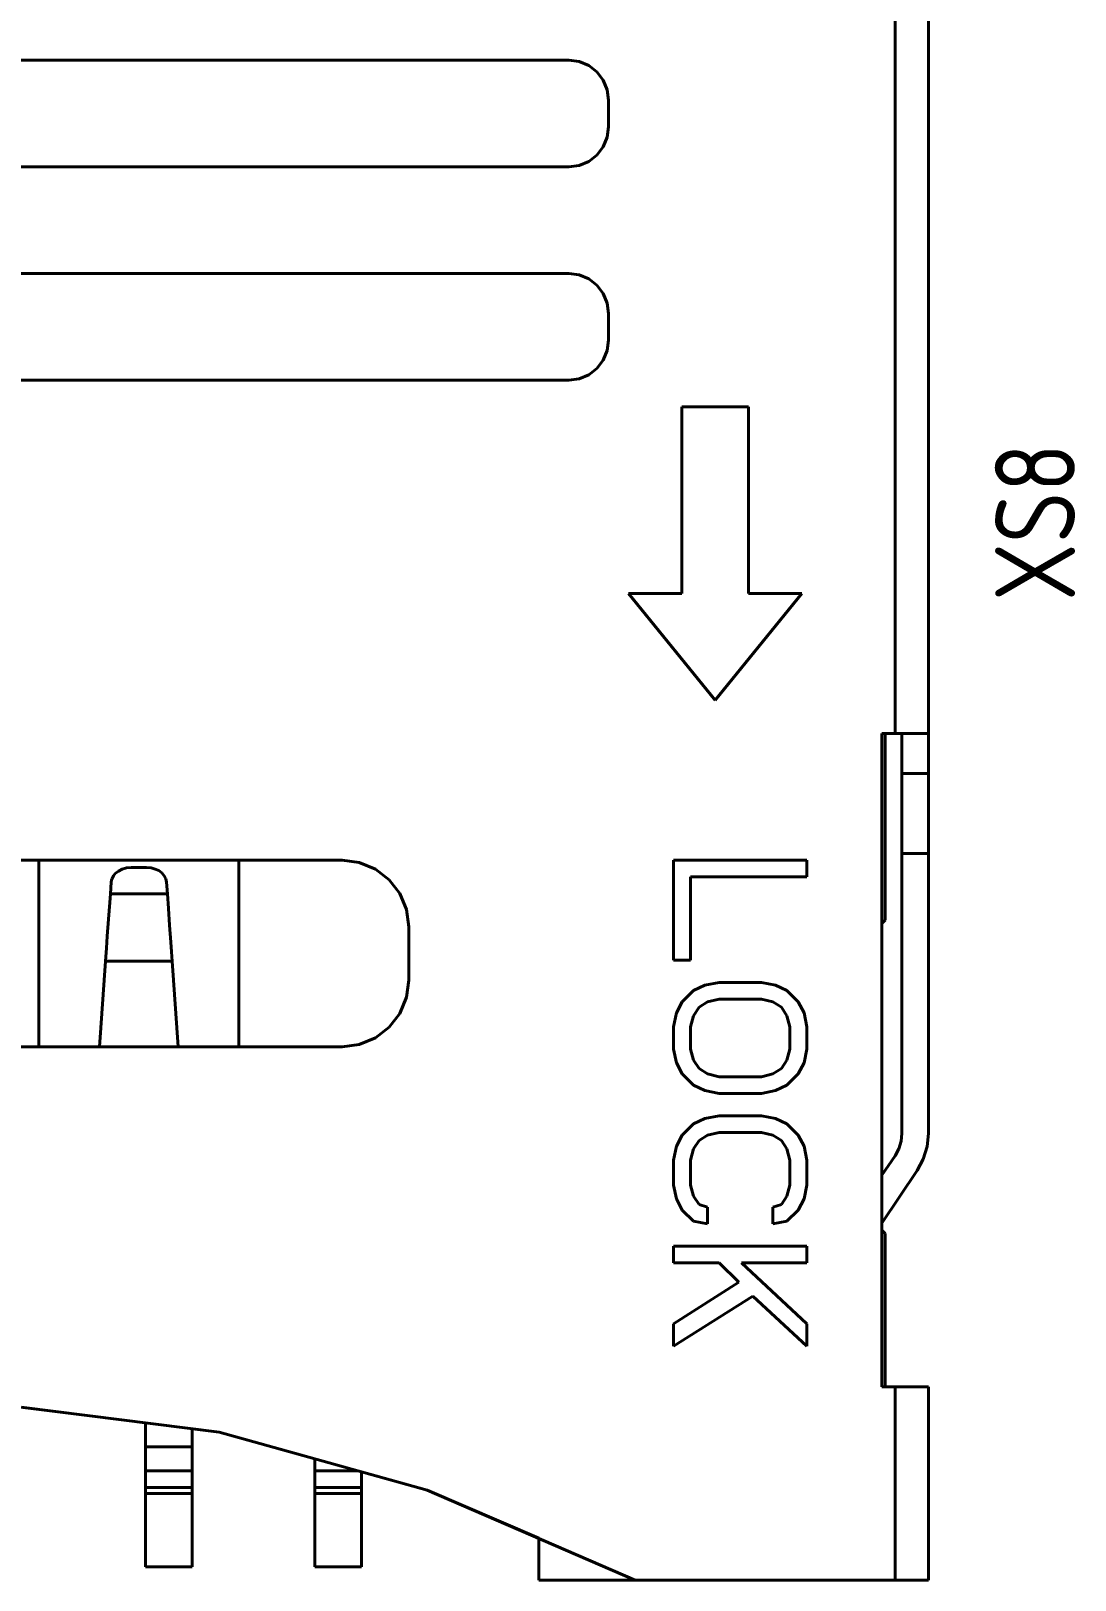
# Paper-space layout 'Layout1' of a CAD drawing. Extents: x -1 to 840, y -1 to 593.
# Drawn here: x 114.93 to 130.6, y 431.69 to 454.93 of the extents above; entities that cross this region are included whole.
import ezdxf

# ---------------------------------------------------------------- set-up
doc = ezdxf.new("R2010")
doc.units = 0
doc.header["$MEASUREMENT"] = 0
doc.layers.add('Основная', color=7, linetype='CONTINUOUS', lineweight=40)
doc.styles.add('GOST type A0', font='', dxfattribs={"oblique": 15, "height": 3.5})
doc.styles.get('GOST type A0').set_extended_font_data('GOST type A')

psp = doc.layouts.get("Layout1")

# ---------------------------------------------------------------- linework, layer by layer
at = {"layer": 'Основная'}
for p, q in [((128.396, 444.395), (128.396, 461.131)), ((128.396, 444.395), (128.396, 461.131)), ((128.396, 444.395), (128.394, 460.991)), ((128.396, 444.395), (128.394, 460.991)), ((127.896, 444.395), (127.896, 457.895)), ((127.896, 444.395), (127.896, 457.895)), ((105.196, 454.495), (122.996, 454.495)), ((105.196, 454.495), (122.996, 454.495)), ((122.996, 454.495), (123.152, 454.475)), ((122.996, 454.495), (123.152, 454.475)), ((123.152, 454.475), (123.296, 454.415)), ((123.152, 454.475), (123.296, 454.415)), ((123.296, 454.415), (123.42, 454.319)), ((123.296, 454.415), (123.42, 454.319)), ((123.42, 454.319), (123.516, 454.195)), ((123.42, 454.319), (123.516, 454.195)), ((123.516, 454.195), (123.576, 454.051)), ((123.516, 454.195), (123.576, 454.051)), ((123.576, 454.051), (123.596, 453.895)), ((123.576, 454.051), (123.596, 453.895)), ((123.596, 453.895), (123.596, 453.495)), ((123.596, 453.895), (123.596, 453.495)), ((123.576, 453.339), (123.596, 453.495)), ((123.576, 453.339), (123.596, 453.495)), ((123.42, 453.071), (123.516, 453.195)), ((123.42, 453.071), (123.516, 453.195)), ((123.516, 453.195), (123.576, 453.339)), ((123.516, 453.195), (123.576, 453.339)), ((123.152, 452.915), (123.296, 452.975)), ((123.152, 452.915), (123.296, 452.975)), ((123.296, 452.975), (123.42, 453.071)), ((123.296, 452.975), (123.42, 453.071)), ((105.196, 452.895), (122.996, 452.895)), ((105.196, 452.895), (122.996, 452.895)), ((122.996, 452.895), (123.152, 452.915)), ((122.996, 452.895), (123.152, 452.915)), ((105.196, 451.295), (122.996, 451.295)), ((105.196, 451.295), (122.996, 451.295)), ((122.996, 451.295), (123.152, 451.275)), ((122.996, 451.295), (123.152, 451.275)), ((123.152, 451.275), (123.296, 451.215)), ((123.152, 451.275), (123.296, 451.215)), ((123.296, 451.215), (123.42, 451.119)), ((123.296, 451.215), (123.42, 451.119)), ((123.42, 451.119), (123.516, 450.995)), ((123.42, 451.119), (123.516, 450.995)), ((123.516, 450.995), (123.576, 450.851)), ((123.516, 450.995), (123.576, 450.851)), ((123.576, 450.851), (123.596, 450.695)), ((123.576, 450.851), (123.596, 450.695)), ((123.596, 450.295), (123.596, 450.695)), ((123.596, 450.295), (123.596, 450.695)), ((123.516, 449.995), (123.576, 450.139)), ((123.516, 449.995), (123.576, 450.139)), ((123.576, 450.139), (123.596, 450.295)), ((123.576, 450.139), (123.596, 450.295)), ((123.42, 449.871), (123.516, 449.995)), ((123.42, 449.871), (123.516, 449.995)), ((105.196, 449.695), (122.996, 449.695)), ((105.196, 449.695), (122.996, 449.695)), ((122.996, 449.695), (123.152, 449.715)), ((122.996, 449.695), (123.152, 449.715)), ((123.152, 449.715), (123.296, 449.775)), ((123.152, 449.715), (123.296, 449.775)), ((123.296, 449.775), (123.42, 449.871)), ((123.296, 449.775), (123.42, 449.871)), ((124.696, 449.295), (125.696, 449.295)), ((124.696, 449.295), (124.696, 446.495)), ((124.696, 449.295), (125.696, 449.295)), ((124.696, 449.295), (124.696, 446.495)), ((125.696, 449.295), (125.696, 446.495)), ((125.696, 449.295), (125.696, 446.495)), ((123.896, 446.495), (124.696, 446.495)), ((123.896, 446.495), (125.196, 444.895)), ((123.896, 446.495), (124.696, 446.495)), ((123.896, 446.495), (125.196, 444.895)), ((125.196, 444.895), (126.496, 446.495)), ((125.196, 444.895), (126.496, 446.495)), ((125.696, 446.495), (126.496, 446.495)), ((125.696, 446.495), (126.496, 446.495)), ((127.696, 444.395), (127.896, 444.395)), ((127.696, 444.395), (127.696, 434.595)), ((127.696, 444.395), (127.896, 444.395)), ((127.696, 444.395), (127.696, 434.595)), ((127.746, 441.595), (127.746, 444.395)), ((127.746, 441.595), (127.746, 444.395)), ((127.896, 444.395), (128.026, 444.395)), ((127.896, 444.395), (128.026, 444.395)), ((127.996, 444.375), (127.996, 444.395)), ((127.996, 444.375), (127.996, 444.395)), ((127.996, 444.375), (127.996, 444.315)), ((127.996, 444.375), (127.996, 444.315)), ((128.026, 444.395), (128.146, 444.395)), ((128.026, 444.395), (128.378, 444.395)), ((128.026, 444.395), (128.146, 444.395)), ((128.026, 444.395), (128.378, 444.395)), ((128.146, 444.395), (128.25, 444.395)), ((128.146, 444.395), (128.25, 444.395)), ((128.25, 444.395), (128.328, 444.395)), ((128.25, 444.395), (128.328, 444.395)), ((128.328, 444.395), (128.378, 444.395)), ((128.328, 444.395), (128.378, 444.395)), ((128.378, 444.395), (128.396, 444.395)), ((128.378, 444.395), (128.396, 444.395)), ((128.396, 438.395), (128.396, 444.395)), ((128.396, 444.395), (128.396, 444.375)), ((128.396, 438.395), (128.396, 444.395)), ((128.396, 444.395), (128.396, 444.375)), ((128.396, 444.375), (128.396, 444.315)), ((128.396, 444.375), (128.396, 444.315)), ((127.996, 444.315), (127.996, 444.219)), ((127.996, 444.315), (127.996, 444.219)), ((127.996, 444.219), (127.996, 444.095)), ((127.996, 444.219), (127.996, 444.095)), ((127.996, 444.095), (127.996, 443.951)), ((127.996, 444.095), (127.996, 443.951)), ((128.396, 444.315), (128.396, 444.219)), ((128.396, 444.315), (128.396, 444.219)), ((128.396, 444.219), (128.396, 444.095)), ((128.396, 444.219), (128.396, 444.095)), ((128.396, 444.095), (128.396, 443.951)), ((128.396, 444.095), (128.396, 443.951)), ((127.996, 443.795), (127.996, 443.951)), ((127.996, 443.795), (127.996, 443.951)), ((128.396, 443.951), (128.396, 443.795)), ((128.396, 443.951), (128.396, 443.795)), ((127.996, 442.595), (127.996, 443.795)), ((127.996, 443.795), (128.396, 443.795)), ((127.996, 442.595), (127.996, 443.795)), ((127.996, 443.795), (128.396, 443.795)), ((128.396, 442.595), (128.396, 443.795)), ((128.396, 442.595), (128.396, 443.795)), ((105.596, 442.495), (119.596, 442.495)), ((105.596, 442.495), (119.596, 442.495)), ((115.046, 439.695), (115.046, 442.495)), ((115.046, 439.695), (115.046, 442.495)), ((118.046, 439.695), (118.046, 442.495)), ((118.046, 439.695), (118.046, 442.495)), ((119.596, 442.495), (119.854, 442.461)), ((119.596, 442.495), (119.854, 442.461)), ((124.57, 442.495), (126.57, 442.495)), ((124.57, 442.495), (124.57, 440.995)), ((124.57, 442.495), (126.57, 442.495)), ((124.57, 442.495), (124.57, 440.995)), ((126.57, 442.495), (126.57, 442.245)), ((126.57, 442.495), (126.57, 442.245)), ((127.996, 442.595), (127.996, 438.395)), ((127.996, 442.595), (128.396, 442.595)), ((127.996, 442.595), (127.996, 438.395)), ((127.996, 442.595), (128.396, 442.595)), ((128.396, 442.595), (128.396, 438.395)), ((128.396, 442.595), (128.396, 438.395)), ((116.144, 442.221), (116.164, 442.259)), ((116.144, 442.221), (116.164, 442.259)), ((116.164, 442.259), (116.192, 442.293)), ((116.164, 442.259), (116.192, 442.293)), ((116.192, 442.293), (116.238, 442.331)), ((116.192, 442.293), (116.238, 442.331)), ((116.238, 442.331), (116.296, 442.361)), ((116.238, 442.331), (116.296, 442.361)), ((116.296, 442.361), (116.36, 442.377)), ((116.296, 442.361), (116.36, 442.377)), ((116.36, 442.377), (116.43, 442.383)), ((116.36, 442.377), (116.43, 442.383)), ((116.43, 442.383), (116.662, 442.383)), ((116.43, 442.383), (116.662, 442.383)), ((116.662, 442.383), (116.728, 442.379)), ((116.662, 442.383), (116.728, 442.379)), ((116.728, 442.379), (116.79, 442.361)), ((116.728, 442.379), (116.79, 442.361)), ((116.79, 442.361), (116.844, 442.337)), ((116.79, 442.361), (116.844, 442.337)), ((116.844, 442.337), (116.89, 442.303)), ((116.844, 442.337), (116.89, 442.303)), ((116.89, 442.303), (116.926, 442.259)), ((116.89, 442.303), (116.926, 442.259)), ((116.926, 442.259), (116.95, 442.213)), ((116.926, 442.259), (116.95, 442.213)), ((119.854, 442.461), (120.096, 442.361)), ((119.854, 442.461), (120.096, 442.361)), ((120.096, 442.361), (120.302, 442.201)), ((120.096, 442.361), (120.302, 442.201)), ((124.826, 442.245), (124.826, 440.995)), ((124.826, 442.245), (126.57, 442.245)), ((124.826, 442.245), (124.826, 440.995)), ((124.826, 442.245), (126.57, 442.245)), ((116.118, 441.987), (116.13, 442.163)), ((116.118, 441.987), (116.13, 442.163)), ((116.13, 442.163), (116.134, 442.193)), ((116.13, 442.163), (116.134, 442.193)), ((116.134, 442.193), (116.144, 442.221)), ((116.134, 442.193), (116.144, 442.221)), ((116.95, 442.213), (116.962, 442.163)), ((116.95, 442.213), (116.962, 442.163)), ((116.962, 442.163), (116.974, 441.987)), ((116.962, 442.163), (116.974, 441.987)), ((120.302, 442.201), (120.462, 441.995)), ((120.302, 442.201), (120.462, 441.995)), ((116.09, 441.609), (116.108, 441.859)), ((116.09, 441.609), (116.108, 441.859)), ((116.108, 441.859), (116.118, 441.987)), ((116.108, 441.859), (116.118, 441.987)), ((116.118, 441.987), (116.974, 441.987)), ((116.118, 441.987), (116.974, 441.987)), ((116.974, 441.987), (116.99, 441.767)), ((116.974, 441.987), (116.99, 441.767)), ((116.99, 441.767), (117.006, 441.521)), ((116.99, 441.767), (117.006, 441.521)), ((120.462, 441.995), (120.562, 441.753)), ((120.462, 441.995), (120.562, 441.753)), ((116.072, 441.353), (116.09, 441.609)), ((116.072, 441.353), (116.09, 441.609)), ((120.562, 441.753), (120.596, 441.495)), ((120.562, 441.753), (120.596, 441.495)), ((127.696, 441.545), (127.746, 441.595)), ((127.696, 441.545), (127.746, 441.595)), ((116.06, 441.173), (116.072, 441.353)), ((116.06, 441.173), (116.072, 441.353)), ((117.006, 441.521), (117.024, 441.263)), ((117.006, 441.521), (117.024, 441.263)), ((120.596, 440.695), (120.596, 441.495)), ((120.596, 440.695), (120.596, 441.495)), ((116.046, 440.977), (116.06, 441.173)), ((116.046, 440.977), (116.06, 441.173)), ((117.024, 441.263), (117.034, 441.121)), ((117.024, 441.263), (117.034, 441.121)), ((117.034, 441.121), (117.044, 440.977)), ((117.034, 441.121), (117.044, 440.977)), ((115.956, 439.695), (116.046, 440.977)), ((115.956, 439.695), (116.046, 440.977)), ((116.046, 440.977), (117.044, 440.977)), ((116.046, 440.977), (117.044, 440.977)), ((117.044, 440.977), (117.136, 439.695)), ((117.044, 440.977), (117.136, 439.695)), ((124.57, 440.995), (124.826, 440.995)), ((124.57, 440.995), (124.826, 440.995)), ((120.562, 440.437), (120.596, 440.695)), ((120.562, 440.437), (120.596, 440.695)), ((124.868, 440.537), (125.038, 440.619)), ((124.868, 440.537), (125.038, 440.619)), ((125.038, 440.619), (125.252, 440.661)), ((125.038, 440.619), (125.252, 440.661)), ((125.252, 440.661), (125.89, 440.661)), ((125.252, 440.661), (125.89, 440.661)), ((125.89, 440.661), (126.102, 440.619)), ((125.89, 440.661), (126.102, 440.619)), ((126.102, 440.619), (126.272, 440.537)), ((126.102, 440.619), (126.272, 440.537)), ((120.462, 440.195), (120.562, 440.437)), ((120.462, 440.195), (120.562, 440.437)), ((124.698, 440.369), (124.868, 440.537)), ((124.698, 440.369), (124.868, 440.537)), ((125.08, 440.369), (125.252, 440.411)), ((125.08, 440.369), (125.252, 440.411)), ((125.252, 440.411), (125.89, 440.411)), ((125.252, 440.411), (125.89, 440.411)), ((125.89, 440.411), (126.06, 440.369)), ((125.89, 440.411), (126.06, 440.369)), ((126.272, 440.537), (126.442, 440.369)), ((126.272, 440.537), (126.442, 440.369)), ((120.302, 439.987), (120.462, 440.195)), ((120.302, 439.987), (120.462, 440.195)), ((124.57, 439.995), (124.612, 440.203)), ((124.57, 439.995), (124.612, 440.203)), ((124.612, 440.203), (124.698, 440.369)), ((124.612, 440.203), (124.698, 440.369)), ((124.826, 439.995), (124.868, 440.161)), ((124.826, 439.995), (124.868, 440.161)), ((124.868, 440.161), (124.954, 440.287)), ((124.868, 440.161), (124.954, 440.287)), ((124.954, 440.287), (125.08, 440.369)), ((124.954, 440.287), (125.08, 440.369)), ((126.06, 440.369), (126.188, 440.287)), ((126.06, 440.369), (126.188, 440.287)), ((126.188, 440.287), (126.272, 440.161)), ((126.188, 440.287), (126.272, 440.161)), ((126.272, 440.161), (126.314, 439.995)), ((126.272, 440.161), (126.314, 439.995)), ((126.442, 440.369), (126.528, 440.203)), ((126.442, 440.369), (126.528, 440.203)), ((126.528, 440.203), (126.57, 439.995)), ((126.528, 440.203), (126.57, 439.995)), ((120.096, 439.829), (120.302, 439.987)), ((120.096, 439.829), (120.302, 439.987)), ((124.57, 439.995), (124.57, 439.661)), ((124.57, 439.995), (124.57, 439.661)), ((124.826, 439.995), (124.826, 439.661)), ((124.826, 439.995), (124.826, 439.661)), ((126.314, 439.661), (126.314, 439.995)), ((126.314, 439.661), (126.314, 439.995)), ((126.57, 439.995), (126.57, 439.661)), ((126.57, 439.995), (126.57, 439.661)), ((105.596, 439.695), (119.596, 439.695)), ((105.596, 439.695), (119.596, 439.695)), ((119.596, 439.695), (119.854, 439.729)), ((119.596, 439.695), (119.854, 439.729)), ((119.854, 439.729), (120.096, 439.829)), ((119.854, 439.729), (120.096, 439.829)), ((124.57, 439.661), (124.612, 439.453)), ((124.57, 439.661), (124.612, 439.453)), ((124.612, 439.453), (124.698, 439.287)), ((124.612, 439.453), (124.698, 439.287)), ((124.826, 439.661), (124.868, 439.495)), ((124.826, 439.661), (124.868, 439.495)), ((124.868, 439.495), (124.954, 439.369)), ((124.868, 439.495), (124.954, 439.369)), ((126.188, 439.369), (126.272, 439.495)), ((126.188, 439.369), (126.272, 439.495)), ((126.272, 439.495), (126.314, 439.661)), ((126.272, 439.495), (126.314, 439.661)), ((126.442, 439.287), (126.528, 439.453)), ((126.442, 439.287), (126.528, 439.453)), ((126.528, 439.453), (126.57, 439.661)), ((126.528, 439.453), (126.57, 439.661)), ((124.698, 439.287), (124.868, 439.119)), ((124.698, 439.287), (124.868, 439.119)), ((124.954, 439.369), (125.08, 439.287)), ((124.954, 439.369), (125.08, 439.287)), ((125.08, 439.287), (125.252, 439.245)), ((125.08, 439.287), (125.252, 439.245)), ((125.252, 439.245), (125.89, 439.245)), ((125.252, 439.245), (125.89, 439.245)), ((125.89, 439.245), (126.06, 439.287)), ((125.89, 439.245), (126.06, 439.287)), ((126.06, 439.287), (126.188, 439.369)), ((126.06, 439.287), (126.188, 439.369)), ((126.272, 439.119), (126.442, 439.287)), ((126.272, 439.119), (126.442, 439.287)), ((124.868, 439.119), (125.038, 439.037)), ((124.868, 439.119), (125.038, 439.037)), ((125.038, 439.037), (125.252, 438.995)), ((125.038, 439.037), (125.252, 438.995)), ((125.252, 438.995), (125.89, 438.995)), ((125.252, 438.995), (125.89, 438.995)), ((125.89, 438.995), (126.102, 439.037)), ((125.89, 438.995), (126.102, 439.037)), ((126.102, 439.037), (126.272, 439.119)), ((126.102, 439.037), (126.272, 439.119)), ((124.698, 438.369), (124.868, 438.537)), ((124.698, 438.369), (124.868, 438.537)), ((124.868, 438.537), (125.038, 438.619)), ((124.868, 438.537), (125.038, 438.619)), ((125.038, 438.619), (125.252, 438.661)), ((125.038, 438.619), (125.252, 438.661)), ((125.252, 438.661), (125.89, 438.661)), ((125.252, 438.661), (125.89, 438.661)), ((125.89, 438.661), (126.102, 438.619)), ((125.89, 438.661), (126.102, 438.619)), ((126.102, 438.619), (126.272, 438.537)), ((126.102, 438.619), (126.272, 438.537)), ((126.272, 438.537), (126.442, 438.369)), ((126.272, 438.537), (126.442, 438.369)), ((124.612, 438.203), (124.698, 438.369)), ((124.612, 438.203), (124.698, 438.369)), ((124.868, 438.161), (124.954, 438.287)), ((124.868, 438.161), (124.954, 438.287)), ((124.954, 438.287), (125.08, 438.369)), ((124.954, 438.287), (125.08, 438.369)), ((125.08, 438.369), (125.252, 438.411)), ((125.08, 438.369), (125.252, 438.411)), ((125.252, 438.411), (125.89, 438.411)), ((125.252, 438.411), (125.89, 438.411)), ((125.89, 438.411), (126.06, 438.369)), ((125.89, 438.411), (126.06, 438.369)), ((126.06, 438.369), (126.188, 438.287)), ((126.06, 438.369), (126.188, 438.287)), ((126.188, 438.287), (126.272, 438.161)), ((126.188, 438.287), (126.272, 438.161)), ((126.442, 438.369), (126.528, 438.203)), ((126.442, 438.369), (126.528, 438.203)), ((127.984, 438.277), (127.996, 438.395)), ((127.984, 438.277), (127.996, 438.395)), ((128.376, 438.199), (128.396, 438.395)), ((128.376, 438.199), (128.396, 438.395)), ((128.376, 438.199), (128.396, 438.395)), ((128.376, 438.199), (128.396, 438.395)), ((124.57, 437.995), (124.612, 438.203)), ((124.57, 437.995), (124.612, 438.203)), ((124.826, 437.995), (124.868, 438.161)), ((124.826, 437.995), (124.868, 438.161)), ((126.272, 438.161), (126.314, 437.995)), ((126.272, 438.161), (126.314, 437.995)), ((126.528, 438.203), (126.57, 437.995)), ((126.528, 438.203), (126.57, 437.995)), ((127.696, 437.767), (127.894, 438.059)), ((127.696, 437.767), (127.894, 438.059)), ((127.894, 438.059), (127.95, 438.163)), ((127.894, 438.059), (127.95, 438.163)), ((127.95, 438.163), (127.984, 438.277)), ((127.95, 438.163), (127.984, 438.277)), ((128.318, 438.009), (128.376, 438.199)), ((128.318, 438.009), (128.376, 438.199)), ((128.318, 438.009), (128.376, 438.199)), ((128.318, 438.009), (128.376, 438.199)), ((124.57, 437.995), (124.57, 437.619)), ((124.57, 437.995), (124.57, 437.619)), ((124.826, 437.995), (124.826, 437.619)), ((124.826, 437.995), (124.826, 437.619)), ((126.314, 437.995), (126.314, 437.619)), ((126.314, 437.995), (126.314, 437.619)), ((126.57, 437.995), (126.57, 437.619)), ((126.57, 437.995), (126.57, 437.619)), ((127.696, 437.049), (128.226, 437.837)), ((127.696, 437.049), (128.226, 437.837)), ((127.696, 437.049), (128.226, 437.837)), ((127.696, 437.049), (128.226, 437.837)), ((128.226, 437.837), (128.318, 438.009)), ((128.226, 437.837), (128.318, 438.009)), ((128.226, 437.837), (128.318, 438.009)), ((128.226, 437.837), (128.318, 438.009)), ((124.57, 437.619), (124.612, 437.411)), ((124.57, 437.619), (124.612, 437.411)), ((124.826, 437.619), (124.868, 437.453)), ((124.826, 437.619), (124.868, 437.453)), ((126.272, 437.453), (126.314, 437.619)), ((126.272, 437.453), (126.314, 437.619)), ((126.528, 437.411), (126.57, 437.619)), ((126.528, 437.411), (126.57, 437.619)), ((124.612, 437.411), (124.698, 437.245)), ((124.612, 437.411), (124.698, 437.245)), ((124.868, 437.453), (124.954, 437.329)), ((124.868, 437.453), (124.954, 437.329)), ((126.188, 437.329), (126.272, 437.453)), ((126.188, 437.329), (126.272, 437.453)), ((126.442, 437.245), (126.528, 437.411)), ((126.442, 437.245), (126.528, 437.411)), ((124.698, 437.245), (124.868, 437.079)), ((124.698, 437.245), (124.868, 437.079)), ((124.954, 437.329), (125.08, 437.287)), ((124.954, 437.329), (125.08, 437.287)), ((125.08, 437.287), (125.08, 437.037)), ((125.08, 437.287), (125.08, 437.037)), ((126.06, 437.287), (126.188, 437.329)), ((126.06, 437.287), (126.188, 437.329)), ((126.06, 437.287), (126.06, 437.037)), ((126.06, 437.287), (126.06, 437.037)), ((126.272, 437.079), (126.442, 437.245)), ((126.272, 437.079), (126.442, 437.245)), ((124.868, 437.079), (125.08, 437.037)), ((124.868, 437.079), (125.08, 437.037)), ((126.06, 437.037), (126.272, 437.079)), ((126.06, 437.037), (126.272, 437.079)), ((127.696, 436.945), (127.696, 437.049)), ((127.696, 436.945), (127.696, 437.049)), ((127.746, 436.895), (127.696, 436.945)), ((127.696, 436.945), (127.746, 436.895)), ((127.746, 436.895), (127.696, 436.945)), ((127.696, 436.945), (127.746, 436.895)), ((127.746, 434.595), (127.746, 436.895)), ((127.746, 434.595), (127.746, 436.895)), ((127.746, 434.595), (127.746, 436.895)), ((127.746, 434.595), (127.746, 436.895)), ((124.57, 436.703), (126.57, 436.703)), ((124.57, 436.703), (124.57, 436.453)), ((124.57, 436.703), (126.57, 436.703)), ((124.57, 436.703), (124.57, 436.453)), ((126.57, 436.703), (126.57, 436.453)), ((126.57, 436.703), (126.57, 436.453)), ((124.57, 436.453), (125.252, 436.453)), ((124.57, 436.453), (125.252, 436.453)), ((125.252, 436.453), (125.548, 436.161)), ((125.252, 436.453), (125.548, 436.161)), ((125.592, 436.453), (126.57, 435.537)), ((125.592, 436.453), (126.57, 436.453)), ((125.592, 436.453), (126.57, 435.537)), ((125.592, 436.453), (126.57, 436.453)), ((124.57, 435.537), (125.548, 436.161)), ((124.57, 435.537), (125.548, 436.161)), ((124.57, 435.203), (125.762, 435.953)), ((124.57, 435.203), (125.762, 435.953)), ((125.762, 435.953), (126.57, 435.203)), ((125.762, 435.953), (126.57, 435.203)), ((124.57, 435.537), (124.57, 435.203)), ((124.57, 435.537), (124.57, 435.203)), ((126.57, 435.537), (126.57, 435.203)), ((126.57, 435.537), (126.57, 435.203)), ((127.696, 434.595), (127.896, 434.595)), ((127.696, 434.595), (127.896, 434.595)), ((128.396, 434.595), (127.746, 434.595)), ((128.396, 434.595), (127.746, 434.595)), ((127.896, 434.595), (128.026, 434.595)), ((127.896, 434.595), (127.896, 431.695)), ((127.896, 434.595), (128.026, 434.595)), ((127.896, 434.595), (127.896, 431.695)), ((128.026, 434.595), (128.146, 434.595)), ((128.026, 434.595), (128.146, 434.595)), ((128.146, 434.595), (128.25, 434.595)), ((128.146, 434.595), (128.25, 434.595)), ((128.25, 434.595), (128.328, 434.595)), ((128.25, 434.595), (128.328, 434.595)), ((128.328, 434.595), (128.378, 434.595)), ((128.328, 434.595), (128.378, 434.595)), ((128.378, 434.595), (128.396, 434.595)), ((128.378, 434.595), (128.396, 434.595)), ((128.396, 431.695), (128.396, 434.595)), ((128.396, 434.595), (128.396, 431.695)), ((128.396, 431.695), (128.396, 434.595)), ((128.396, 434.595), (128.396, 431.695)), ((114.778, 434.289), (117.752, 433.911)), ((114.778, 434.289), (117.752, 433.911)), ((114.806, 434.285), (116.646, 434.051)), ((114.806, 434.285), (116.646, 434.051)), ((116.646, 433.695), (116.646, 434.053)), ((116.646, 433.695), (116.646, 434.053)), ((116.646, 434.051), (116.646, 431.895)), ((116.646, 434.051), (116.646, 431.895)), ((117.346, 431.895), (117.346, 433.963)), ((117.346, 433.963), (117.752, 433.911)), ((117.346, 433.963), (117.346, 433.695)), ((117.346, 431.895), (117.346, 433.963)), ((117.346, 433.963), (117.752, 433.911)), ((117.346, 433.963), (117.346, 433.695)), ((117.752, 433.911), (119.186, 433.513)), ((117.752, 433.911), (120.874, 433.045)), ((117.752, 433.911), (119.186, 433.513)), ((117.752, 433.911), (120.874, 433.045)), ((116.646, 433.621), (116.646, 433.695)), ((116.646, 433.695), (117.346, 433.695)), ((116.646, 433.621), (116.646, 433.695)), ((116.646, 433.695), (117.346, 433.695)), ((117.346, 433.695), (117.346, 433.585)), ((117.346, 433.695), (117.346, 433.585)), ((116.646, 433.549), (116.646, 433.621)), ((116.646, 433.549), (116.646, 433.621)), ((116.646, 433.549), (116.646, 433.483)), ((116.646, 433.549), (116.646, 433.483)), ((116.646, 433.483), (116.646, 433.423)), ((116.646, 433.483), (116.646, 433.423)), ((116.646, 433.423), (116.646, 433.373)), ((116.646, 433.423), (116.646, 433.373)), ((117.346, 433.585), (117.346, 433.483)), ((117.346, 433.585), (117.346, 433.483)), ((117.346, 433.483), (117.346, 433.397)), ((117.346, 433.483), (117.346, 433.397)), ((119.186, 433.513), (119.186, 431.895)), ((119.186, 433.513), (119.186, 433.483)), ((119.186, 433.513), (119.186, 431.895)), ((119.186, 433.513), (119.186, 433.483)), ((119.186, 433.483), (119.186, 433.423)), ((119.186, 433.483), (119.186, 433.423)), ((119.186, 433.423), (119.186, 433.373)), ((119.186, 433.423), (119.186, 433.373)), ((116.646, 433.373), (116.646, 433.335)), ((116.646, 433.373), (116.646, 433.335)), ((116.646, 433.335), (116.646, 433.085)), ((116.646, 433.335), (117.346, 433.335)), ((116.646, 433.335), (116.646, 433.085)), ((116.646, 433.335), (117.346, 433.335)), ((117.346, 433.397), (117.346, 433.335)), ((117.346, 433.397), (117.346, 433.335)), ((117.346, 433.335), (117.346, 433.085)), ((117.346, 433.335), (117.346, 433.085)), ((119.186, 433.373), (119.186, 433.335)), ((119.186, 433.373), (119.186, 433.335)), ((119.186, 433.335), (119.186, 433.085)), ((119.186, 433.335), (119.83, 433.335)), ((119.186, 433.335), (119.186, 433.085)), ((119.186, 433.335), (119.83, 433.335)), ((119.886, 431.895), (119.886, 433.319)), ((119.886, 433.319), (120.874, 433.045)), ((119.886, 433.319), (119.886, 433.085)), ((119.886, 431.895), (119.886, 433.319)), ((119.886, 433.319), (120.874, 433.045)), ((119.886, 433.319), (119.886, 433.085)), ((116.646, 433.075), (116.646, 433.085)), ((116.646, 433.085), (117.346, 433.085)), ((116.646, 433.075), (116.646, 433.085)), ((116.646, 433.085), (117.346, 433.085)), ((116.646, 433.063), (116.646, 433.075)), ((116.646, 433.063), (116.646, 433.075)), ((116.646, 433.063), (116.646, 433.047)), ((116.646, 433.063), (116.646, 433.047)), ((116.646, 433.047), (116.646, 433.031)), ((116.646, 433.047), (116.646, 433.031)), ((116.646, 433.031), (116.646, 433.013)), ((116.646, 433.031), (116.646, 433.013)), ((116.646, 433.013), (116.646, 432.995)), ((116.646, 433.013), (116.646, 432.995)), ((116.646, 432.995), (116.646, 431.895)), ((116.646, 432.995), (117.346, 432.995)), ((116.646, 432.995), (116.646, 431.895)), ((116.646, 432.995), (117.346, 432.995)), ((117.346, 433.069), (117.346, 433.085)), ((117.346, 433.069), (117.346, 433.085)), ((117.346, 433.069), (117.346, 433.049)), ((117.346, 433.069), (117.346, 433.049)), ((117.346, 433.049), (117.346, 433.023)), ((117.346, 433.049), (117.346, 433.023)), ((117.346, 433.023), (117.346, 432.995)), ((117.346, 433.023), (117.346, 432.995)), ((117.346, 432.995), (117.346, 431.895)), ((117.346, 432.995), (117.346, 431.895)), ((119.186, 433.075), (119.186, 433.085)), ((119.186, 433.085), (119.886, 433.085)), ((119.186, 433.075), (119.186, 433.085)), ((119.186, 433.085), (119.886, 433.085)), ((119.186, 433.075), (119.186, 433.063)), ((119.186, 433.075), (119.186, 433.063)), ((119.186, 433.063), (119.186, 433.047)), ((119.186, 433.063), (119.186, 433.047)), ((119.186, 433.047), (119.186, 433.031)), ((119.186, 433.047), (119.186, 433.031)), ((119.186, 433.031), (119.186, 433.013)), ((119.186, 433.031), (119.186, 433.013)), ((119.186, 433.013), (119.186, 432.995)), ((119.186, 433.013), (119.186, 432.995)), ((119.186, 432.995), (119.186, 431.895)), ((119.186, 432.995), (119.886, 432.995)), ((119.186, 432.995), (119.186, 431.895)), ((119.186, 432.995), (119.886, 432.995)), ((119.886, 433.069), (119.886, 433.085)), ((119.886, 433.069), (119.886, 433.085)), ((119.886, 433.069), (119.886, 433.049)), ((119.886, 433.069), (119.886, 433.049)), ((119.886, 433.049), (119.886, 433.023)), ((119.886, 433.049), (119.886, 433.023)), ((119.886, 433.023), (119.886, 432.995)), ((119.886, 433.023), (119.886, 432.995)), ((119.886, 432.995), (119.886, 431.895)), ((119.886, 432.995), (119.886, 431.895)), ((120.874, 433.045), (122.546, 432.321)), ((120.874, 433.045), (123.996, 431.695)), ((120.874, 433.045), (122.546, 432.321)), ((120.874, 433.045), (123.996, 431.695)), ((122.546, 432.321), (122.546, 431.695)), ((122.546, 431.695), (122.546, 432.321)), ((122.546, 432.321), (122.546, 431.695)), ((122.546, 431.695), (122.546, 432.321)), ((116.646, 431.895), (117.346, 431.895)), ((116.646, 431.895), (117.346, 431.895)), ((116.646, 431.895), (117.346, 431.895)), ((116.646, 431.895), (117.346, 431.895)), ((119.186, 431.895), (119.886, 431.895)), ((119.186, 431.895), (119.886, 431.895)), ((119.186, 431.895), (119.886, 431.895)), ((119.186, 431.895), (119.886, 431.895)), ((122.546, 431.695), (128.396, 431.695)), ((122.546, 431.695), (123.996, 431.695)), ((122.546, 431.695), (128.396, 431.695)), ((122.546, 431.695), (123.996, 431.695)), ((123.996, 431.695), (127.896, 431.695)), ((123.996, 431.695), (127.896, 431.695)), ((127.896, 431.695), (128.026, 431.695)), ((127.896, 431.695), (128.026, 431.695)), ((128.026, 431.695), (128.146, 431.695)), ((128.026, 431.695), (128.146, 431.695)), ((128.146, 431.695), (128.25, 431.695)), ((128.146, 431.695), (128.25, 431.695)), ((128.25, 431.695), (128.328, 431.695)), ((128.25, 431.695), (128.328, 431.695)), ((128.328, 431.695), (128.378, 431.695)), ((128.328, 431.695), (128.378, 431.695)), ((128.378, 431.695), (128.396, 431.695)), ((128.378, 431.695), (128.396, 431.695))]:
    psp.add_line(p, q, dxfattribs=at)

# ---------------------------------------------------------------- texts
at = {"layer": 'Основная', "style": 'GOST type A0'}
psp.add_text('XS8', height=1.2, rotation=90, dxfattribs=at).set_placement((130.595, 446.38))

doc.saveas('drawing.dxf')
